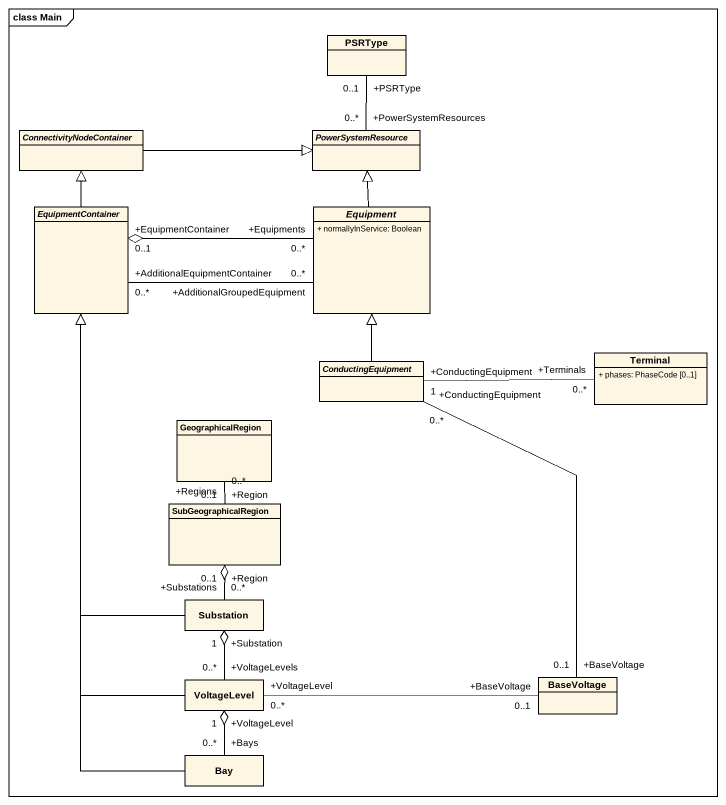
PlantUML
@startuml
mainframe class Main
hide circle
hide empty members
skinparam classAttributeIconSize 0
class PSRType
abstract class ConnectivityNodeContainer
abstract class PowerSystemResource
abstract class EquipmentContainer
abstract class Equipment {
  + normallyInService: Boolean
}
abstract class ConductingEquipment
class Terminal {
  + phases: PhaseCode [0..1]
}
class GeographicalRegion
class SubGeographicalRegion
class Substation
class VoltageLevel
class BaseVoltage
class Bay
ConnectivityNodeContainer -right-|> PowerSystemResource
PowerSystemResource "+PowerSystemResources\n0..*" -up- "+PSRType\n0..1" PSRType
EquipmentContainer -up-|> ConnectivityNodeContainer
EquipmentContainer "+EquipmentContainer\n0..1" o-right- "+Equipments\n0..*" Equipment
EquipmentContainer "+AdditionalEquipmentContainer\n0..*" -right- "+AdditionalGroupedEquipment\n0..*" Equipment
Equipment -up-|> PowerSystemResource
ConductingEquipment -up-|> Equipment
Terminal "+Terminals\n0..*" -left- "+ConductingEquipment\n1" ConductingEquipment
GeographicalRegion "+Region\n0..1" -- "+Regions\n0..*" SubGeographicalRegion
SubGeographicalRegion "+Region\n0..1" o-- "+Substations\n0..*" Substation
Substation -up-|> EquipmentContainer
Substation "+Substation\n1" o-- "+VoltageLevels\n0..*" VoltageLevel
VoltageLevel -up-|> EquipmentContainer
VoltageLevel "+VoltageLevel\n0..*" -right- "+BaseVoltage\n0..1" BaseVoltage
VoltageLevel "+VoltageLevel\n1" o-- "+Bays\n0..*" Bay
BaseVoltage "+BaseVoltage\n0..1" -up- "+ConductingEquipment\n0..*" ConductingEquipment
Bay -up-|> EquipmentContainer
@enduml
